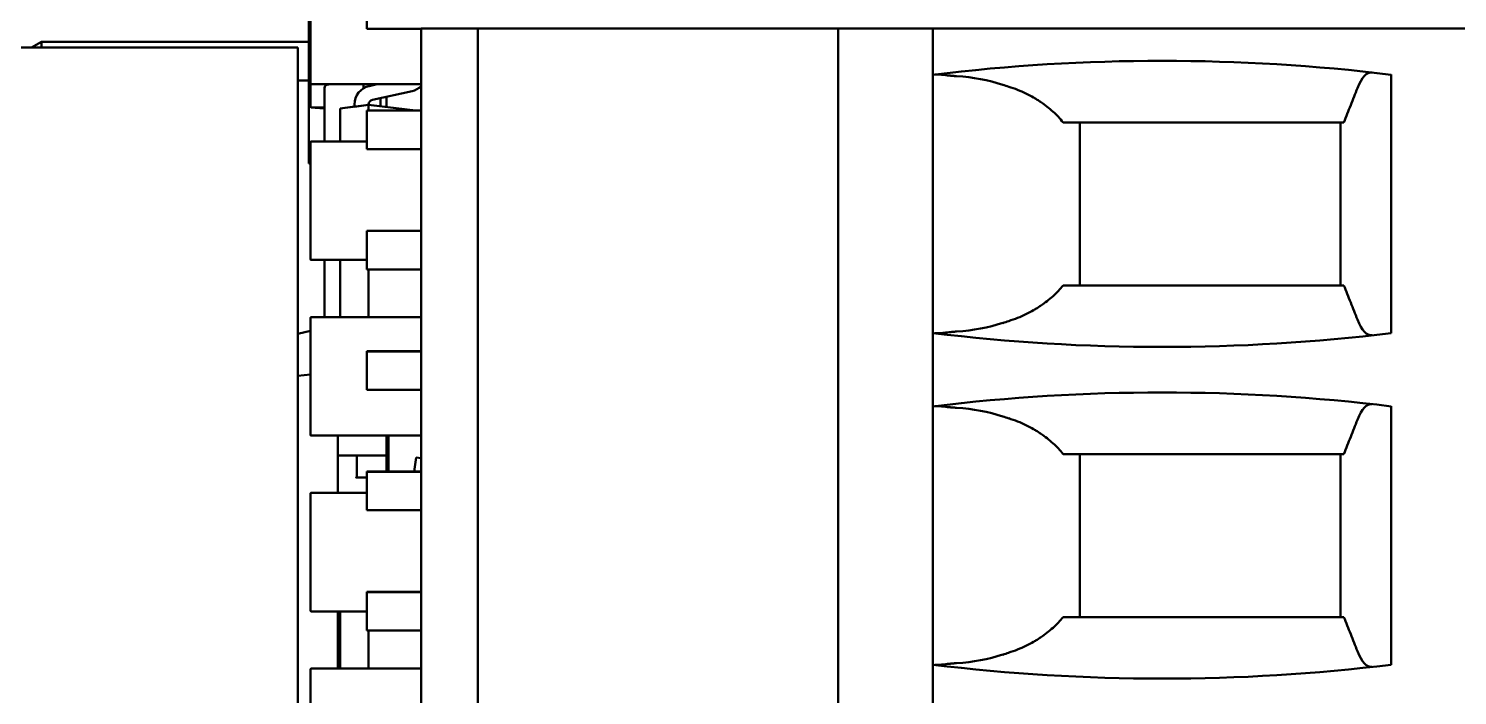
# Model space of a CAD drawing. Header units: millimetres. Extents: x 3100 to 5091, y 868 to 1900.
# Drawn here: x 3535.5 to 3550.57, y 1624.39 to 1631.43 of the extents above; entities that cross this region are included whole.
import ezdxf

# ---------------------------------------------------------------- set-up
doc = ezdxf.new("R2010")
doc.units = ezdxf.units.MM
doc.header["$LTSCALE"] = 1.8
doc.layers.add('외형선(ISO)', color=7, linetype='Continuous', lineweight=50)

msp = doc.modelspace()

# ---------------------------------------------------------------- linework, layer by layer
at = {"layer": '외형선(ISO)'}
for p, q in [((3538.455, 1633.433), (3538.455, 1630.004)), ((3538.475, 1632.084), (3538.475, 1630.844)), ((3539.066, 1631.83), (3539.066, 1631.424)), ((3539.64, 1631.424), (3539.066, 1631.424)), ((3539.64, 1631.426), (3539.94, 1631.426)), ((3539.64, 1617.226), (3539.64, 1631.426)), ((3539.94, 1631.426), (3540.24, 1631.426)), ((3540.24, 1617.226), (3540.24, 1631.426)), ((3540.24, 1631.426), (3544.04, 1631.426)), ((3544.04, 1617.226), (3544.04, 1631.426)), ((3544.04, 1631.426), (3544.54, 1631.426)), ((3544.54, 1631.426), (3544.74, 1631.426)), ((3544.74, 1631.426), (3545.04, 1631.426)), ((3545.04, 1631.426), (3550.74, 1631.426)), ((3545.04, 1631.426), (3545.04, 1617.226)), ((3538.34, 1631.226), (3527.14, 1631.226)), ((3535.53, 1631.226), (3535.636, 1631.288)), ((3535.636, 1631.288), (3535.53, 1631.226)), ((3535.636, 1631.287), (3535.53, 1631.226)), ((3535.53, 1631.226), (3535.636, 1631.287)), ((3535.636, 1631.287), (3535.53, 1631.226)), ((3535.531, 1631.226), (3535.636, 1631.287)), ((3535.636, 1631.287), (3535.531, 1631.226)), ((3535.531, 1631.226), (3535.636, 1631.287)), ((3535.531, 1631.226), (3535.636, 1631.287)), ((3535.636, 1631.287), (3535.531, 1631.226)), ((3538.455, 1631.288), (3535.636, 1631.288)), ((3535.636, 1631.288), (3538.455, 1631.288)), ((3535.636, 1631.287), (3535.636, 1631.288)), ((3535.636, 1631.288), (3535.636, 1631.288)), ((3538.455, 1631.287), (3535.636, 1631.287)), ((3535.636, 1631.287), (3538.455, 1631.287)), ((3535.636, 1631.287), (3535.636, 1631.287)), ((3538.455, 1631.287), (3535.636, 1631.287)), ((3535.636, 1631.287), (3538.455, 1631.287)), ((3535.636, 1631.287), (3535.636, 1631.287)), ((3538.455, 1631.287), (3535.636, 1631.287)), ((3535.636, 1631.287), (3538.455, 1631.287)), ((3535.636, 1631.287), (3535.636, 1631.287)), ((3538.455, 1631.287), (3535.636, 1631.287)), ((3535.636, 1631.287), (3535.636, 1631.287)), ((3538.455, 1631.287), (3535.636, 1631.287)), ((3535.636, 1631.287), (3535.636, 1631.287)), ((3535.636, 1631.287), (3535.636, 1631.287)), ((3535.636, 1631.287), (3535.636, 1631.287)), ((3535.636, 1631.226), (3535.636, 1631.287)), ((3538.34, 1631.226), (3538.34, 1614.726)), ((3538.34, 1630.88), (3538.455, 1630.88)), ((3538.475, 1630.844), (3538.475, 1630.6)), ((3538.48, 1630.839), (3539.64, 1630.839)), ((3538.686, 1630.839), (3538.647, 1630.832)), ((3539.032, 1630.795), (3539.032, 1630.839)), ((3539.094, 1630.82), (3539.177, 1630.839)), ((3539.094, 1630.82), (3539.177, 1630.839)), ((3539.094, 1630.82), (3539.176, 1630.839)), ((3539.094, 1630.82), (3539.176, 1630.839)), ((3539.094, 1630.82), (3539.176, 1630.839)), ((3539.094, 1630.82), (3539.176, 1630.839)), ((3539.094, 1630.821), (3539.175, 1630.839)), ((3539.094, 1630.821), (3539.175, 1630.839)), ((3549.876, 1630.94), (3549.876, 1628.213)), ((3538.622, 1630.234), (3538.622, 1630.802)), ((3538.622, 1630.802), (3538.622, 1630.802)), ((3539.127, 1630.674), (3539.546, 1630.767)), ((3539.212, 1630.606), (3539.212, 1630.693)), ((3539.275, 1630.598), (3539.275, 1630.707)), ((3538.622, 1630.595), (3538.48, 1630.595)), ((3538.787, 1630.584), (3539.087, 1630.621)), ((3538.787, 1630.584), (3538.937, 1630.603)), ((3538.787, 1630.234), (3538.787, 1630.584)), ((3538.787, 1630.584), (3538.787, 1630.584)), ((3538.937, 1630.625), (3538.937, 1630.625)), ((3538.937, 1630.602), (3538.937, 1630.625)), ((3538.937, 1630.625), (3538.937, 1630.625)), ((3538.937, 1630.625), (3538.937, 1630.625)), ((3538.937, 1630.625), (3538.937, 1630.625)), ((3538.937, 1630.625), (3538.937, 1630.625)), ((3538.937, 1630.625), (3538.937, 1630.625)), ((3538.937, 1630.625), (3538.937, 1630.625)), ((3538.937, 1630.602), (3539.087, 1630.621)), ((3539.64, 1630.561), (3539.066, 1630.561)), ((3539.066, 1630.561), (3539.066, 1630.56)), ((3539.066, 1630.561), (3539.066, 1630.561)), ((3539.066, 1630.561), (3539.64, 1630.561)), ((3539.066, 1630.56), (3539.64, 1630.56)), ((3539.066, 1630.56), (3539.066, 1630.154)), ((3539.066, 1630.56), (3539.066, 1630.56)), ((3539.64, 1630.56), (3539.066, 1630.56)), ((3539.087, 1630.621), (3539.087, 1630.625)), ((3539.087, 1630.621), (3539.087, 1630.621)), ((3539.581, 1630.561), (3539.087, 1630.621)), ((3539.576, 1630.561), (3539.087, 1630.621)), ((3539.087, 1630.621), (3539.087, 1630.561)), ((3546.59, 1628.716), (3546.59, 1630.436)), ((3549.34, 1628.716), (3549.34, 1630.436)), ((3539.066, 1630.234), (3538.48, 1630.234)), ((3538.48, 1630.234), (3538.48, 1630.234)), ((3538.48, 1630.234), (3539.066, 1630.234)), ((3538.475, 1630.229), (3538.475, 1628.989)), ((3539.64, 1630.154), (3539.066, 1630.154)), ((3538.475, 1630.004), (3538.455, 1630.004)), ((3539.64, 1629.291), (3539.066, 1629.291)), ((3539.066, 1629.291), (3539.066, 1629.29)), ((3539.066, 1629.291), (3539.066, 1629.291)), ((3539.066, 1629.291), (3539.64, 1629.291)), ((3539.066, 1629.29), (3539.64, 1629.29)), ((3539.066, 1629.29), (3539.066, 1628.884)), ((3539.64, 1629.29), (3539.066, 1629.29)), ((3539.066, 1629.29), (3539.066, 1629.29)), ((3538.48, 1628.984), (3539.066, 1628.984)), ((3538.622, 1628.38), (3538.622, 1628.984)), ((3538.787, 1628.38), (3538.787, 1628.984)), ((3539.64, 1628.884), (3539.066, 1628.884)), ((3539.087, 1628.884), (3539.087, 1628.38)), ((3538.475, 1628.375), (3538.475, 1627.135)), ((3539.64, 1628.38), (3538.48, 1628.38)), ((3538.48, 1628.38), (3538.48, 1628.38)), ((3538.48, 1628.38), (3539.64, 1628.38)), ((3538.475, 1628.237), (3538.34, 1628.205)), ((3538.475, 1628.236), (3538.34, 1628.203)), ((3539.64, 1628.021), (3539.066, 1628.021)), ((3539.066, 1628.021), (3539.066, 1628.02)), ((3539.066, 1628.021), (3539.066, 1628.021)), ((3539.066, 1628.021), (3539.64, 1628.021)), ((3539.066, 1628.02), (3539.64, 1628.02)), ((3539.066, 1628.02), (3539.066, 1627.614)), ((3539.64, 1628.02), (3539.066, 1628.02)), ((3539.066, 1628.02), (3539.066, 1628.02)), ((3538.475, 1627.776), (3538.34, 1627.763)), ((3539.64, 1627.614), (3539.066, 1627.614)), ((3549.876, 1627.44), (3549.876, 1624.713)), ((3538.48, 1627.13), (3539.64, 1627.13)), ((3538.761, 1626.93), (3538.761, 1627.13)), ((3539.275, 1627.13), (3539.275, 1626.751)), ((3539.295, 1626.751), (3539.295, 1627.13)), ((3538.762, 1626.929), (3538.762, 1626.68)), ((3538.912, 1626.919), (3539.275, 1626.919)), ((3538.962, 1626.919), (3538.962, 1626.689)), ((3546.59, 1625.216), (3546.59, 1626.936)), ((3549.34, 1625.216), (3549.34, 1626.936)), ((3539.568, 1626.751), (3539.589, 1626.9)), ((3539.589, 1626.9), (3539.64, 1626.893)), ((3539.589, 1626.9), (3539.589, 1626.9)), ((3539.589, 1626.9), (3539.64, 1626.893)), ((3539.589, 1626.9), (3539.64, 1626.893)), ((3539.589, 1626.9), (3539.589, 1626.9)), ((3539.589, 1626.9), (3539.64, 1626.893)), ((3539.589, 1626.9), (3539.589, 1626.9)), ((3539.589, 1626.9), (3539.64, 1626.893)), ((3539.589, 1626.9), (3539.589, 1626.9)), ((3539.589, 1626.9), (3539.64, 1626.893)), ((3539.589, 1626.9), (3539.589, 1626.9)), ((3539.589, 1626.9), (3539.64, 1626.893)), ((3539.589, 1626.9), (3539.589, 1626.9)), ((3539.589, 1626.9), (3539.64, 1626.893)), ((3539.589, 1626.9), (3539.589, 1626.9)), ((3538.761, 1626.526), (3538.761, 1626.68)), ((3538.764, 1626.687), (3538.764, 1626.687)), ((3539.033, 1626.689), (3539.066, 1626.689)), ((3539.64, 1626.751), (3539.066, 1626.751)), ((3539.066, 1626.751), (3539.066, 1626.751)), ((3539.066, 1626.751), (3539.64, 1626.751)), ((3539.066, 1626.751), (3539.066, 1626.75)), ((3539.066, 1626.75), (3539.64, 1626.75)), ((3539.066, 1626.75), (3539.066, 1626.344)), ((3539.64, 1626.75), (3539.066, 1626.75)), ((3539.066, 1626.75), (3539.066, 1626.75)), ((3538.475, 1626.521), (3538.475, 1625.281)), ((3539.066, 1626.526), (3538.48, 1626.526)), ((3538.48, 1626.526), (3538.48, 1626.526)), ((3538.48, 1626.526), (3539.066, 1626.526)), ((3539.64, 1626.344), (3539.066, 1626.344)), ((3539.64, 1625.481), (3539.066, 1625.481)), ((3539.066, 1625.481), (3539.066, 1625.481)), ((3539.066, 1625.481), (3539.64, 1625.481)), ((3539.066, 1625.481), (3539.066, 1625.48)), ((3539.066, 1625.48), (3539.64, 1625.48)), ((3539.066, 1625.48), (3539.066, 1625.074)), ((3539.64, 1625.48), (3539.066, 1625.48)), ((3539.066, 1625.48), (3539.066, 1625.48)), ((3538.48, 1625.276), (3539.066, 1625.276)), ((3538.762, 1625.276), (3538.762, 1624.672)), ((3538.787, 1624.672), (3538.787, 1625.276)), ((3539.64, 1625.074), (3539.066, 1625.074)), ((3539.087, 1625.074), (3539.087, 1624.672)), ((3538.475, 1624.667), (3538.475, 1623.427)), ((3539.64, 1624.672), (3538.48, 1624.672)), ((3538.48, 1624.672), (3539.64, 1624.672)), ((3538.48, 1624.672), (3538.48, 1624.672)), ((3538.968, 1624.667), (3538.968, 1624.667)), ((3539.087, 1624.672), (3539.087, 1624.672)), ((3539.232, 1624.667), (3539.232, 1624.667))]:
    msp.add_line(p, q, dxfattribs=at)
for centre, radius, start, end in [((3547.46, 1611.086), 20, 83.062, 96.9498), ((3538.48, 1630.844), 0.005, 180, 270.0199), ((3538.652, 1630.802), 0.03, 100, 180), ((3539.137, 1630.625), 0.2, 102.5361, 180), ((3539.137, 1630.625), 0.2, 102.5361, 180), ((3539.137, 1630.625), 0.2, 102.5361, 180), ((3539.137, 1630.625), 0.2, 102.5361, 180), ((3539.137, 1630.625), 0.2, 102.5361, 180), ((3539.137, 1630.625), 0.2, 102.5361, 180), ((3539.137, 1630.625), 0.2, 102.5361, 180), ((3539.137, 1630.625), 0.2, 102.5361, 180), ((3539.503, 1630.962), 0.2, 282.5361, 313.477), ((3539.137, 1630.625), 0.05, 102.5361, 180), ((3538.48, 1628.989), 0.005, 180, 270.0199), ((3547.46, 1648.066), 20, 263.0502, 276.938), ((3547.46, 1607.586), 20, 83.062, 96.9498), ((3538.48, 1627.135), 0.005, 180, 270.0199), ((3538.771, 1626.68), 0.01, 134.6371, 179.9989), ((3538.48, 1625.281), 0.005, 180, 270.0199), ((3538.48, 1624.667), 0.005, 90, 180.0142), ((3547.46, 1644.566), 20, 263.0502, 276.938)]:
    msp.add_arc(centre, radius, start, end, dxfattribs=at)
for centre, major_axis, ratio, start_param, end_param in [((3544.88, 1629.815), (-1.662, -0.285), 0.648616, 4.035739, 4.353534), ((3549.673, 1629.957), (-0.008, 1.007), 0.265469, 6.251531, 6.862917), ((3538.212, 1611.086), (-22.877, 0), 0.914642, 4.372426, 4.375396), ((3784.898, 1878.154), (-246.418, -247.56), 0.000134, 0.000154, 0.001655), ((3544.88, 1629.338), (-1.662, 0.285), 0.648616, 1.929651, 2.247447), ((3538.212, 1648.066), (-22.877, 0), 0.914642, 1.907789, 1.910759), ((3549.673, 1629.196), (-0.008, -1.007), 0.265469, 5.703454, 6.31484), ((3544.88, 1626.315), (-1.662, -0.285), 0.648616, 4.035739, 4.353534), ((3549.673, 1626.457), (-0.008, 1.007), 0.265469, 6.251531, 6.862917), ((3538.212, 1607.586), (-22.877, 0), 0.914642, 4.372426, 4.375396), ((3544.88, 1625.838), (-1.662, 0.285), 0.648616, 1.929651, 2.247447), ((3538.212, 1644.566), (-22.877, 0), 0.914642, 1.907789, 1.910759), ((3549.673, 1625.696), (-0.008, -1.007), 0.265469, 5.703454, 6.31484)]:
    msp.add_ellipse(centre, major_axis=major_axis, ratio=ratio, start_param=start_param, end_param=end_param, dxfattribs=at)
for points, knots in [([(3545.29, 1630.924), (3545.276, 1630.925), (3545.263, 1630.926), (3545.25, 1630.927), (3545.244, 1630.928), (3545.237, 1630.928), (3545.231, 1630.929), (3545.225, 1630.93), (3545.219, 1630.93), (3545.213, 1630.931), (3545.201, 1630.932), (3545.189, 1630.933), (3545.178, 1630.934), (3545.167, 1630.936), (3545.157, 1630.937), (3545.147, 1630.938), (3545.137, 1630.939), (3545.128, 1630.94), (3545.119, 1630.94), (3545.115, 1630.941), (3545.111, 1630.941), (3545.107, 1630.941), (3545.103, 1630.942), (3545.099, 1630.942), (3545.096, 1630.942), (3545.088, 1630.943), (3545.082, 1630.943), (3545.076, 1630.943), (3545.07, 1630.943), (3545.065, 1630.942), (3545.06, 1630.942)], [0.125716, 0.125716, 0.125716, 0.125716, 0.1735105, 0.1735105, 0.1735105, 0.1972868, 0.1972868, 0.1972868, 0.2211022, 0.2211022, 0.2211022, 0.2689459, 0.2689459, 0.2689459, 0.3168849, 0.3168849, 0.3168849, 0.3646899, 0.3646899, 0.3646899, 0.3884782, 0.3884782, 0.3884782, 0.4122764, 0.4122764, 0.4122764, 0.46011, 0.46011, 0.46011, 0.5080516, 0.5080516, 0.5080516, 0.5080516]), ([(3545.84, 1630.813), (3545.872, 1630.803), (3545.903, 1630.792), (3545.933, 1630.78), (3545.964, 1630.768), (3545.993, 1630.755), (3546.021, 1630.741), (3546.049, 1630.727), (3546.076, 1630.713), (3546.102, 1630.698), (3546.115, 1630.691), (3546.128, 1630.683), (3546.14, 1630.676), (3546.153, 1630.668), (3546.165, 1630.66), (3546.177, 1630.652), (3546.201, 1630.636), (3546.224, 1630.619), (3546.245, 1630.602), (3546.267, 1630.585), (3546.288, 1630.567), (3546.308, 1630.549), (3546.327, 1630.531), (3546.346, 1630.513), (3546.364, 1630.494), (3546.381, 1630.475), (3546.398, 1630.456), (3546.413, 1630.436)], [0.1451984, 0.1451984, 0.1451984, 0.1451984, 0.2603351, 0.2603351, 0.2603351, 0.3755929, 0.3755929, 0.3755929, 0.4905301, 0.4905301, 0.4905301, 0.5477255, 0.5477255, 0.5477255, 0.6048945, 0.6048945, 0.6048945, 0.7195328, 0.7195328, 0.7195328, 0.8344442, 0.8344442, 0.8344442, 0.9494087, 0.9494087, 0.9494087, 1.0641462, 1.0641462, 1.0641462, 1.0641462]), ([(3549.52, 1630.798), (3549.508, 1630.768), (3549.496, 1630.738), (3549.484, 1630.708), (3549.472, 1630.678), (3549.46, 1630.648), (3549.448, 1630.617), (3549.436, 1630.587), (3549.424, 1630.557), (3549.412, 1630.527), (3549.4, 1630.497), (3549.388, 1630.467), (3549.376, 1630.436)], [27.3487746, 27.3487746, 27.3487746, 27.3487746, 27.5141397, 27.5141397, 27.5141397, 27.6795053, 27.6795053, 27.6795053, 27.8448716, 27.8448716, 27.8448716, 28.0102384, 28.0102384, 28.0102384, 28.0102384]), ([(3538.48, 1630.595), (3538.479, 1630.595), (3538.477, 1630.596), (3538.476, 1630.597), (3538.476, 1630.597), (3538.476, 1630.598), (3538.476, 1630.598), (3538.475, 1630.599), (3538.475, 1630.599), (3538.475, 1630.599), (3538.475, 1630.599), (3538.475, 1630.6), (3538.475, 1630.6), (3538.475, 1630.6), (3538.475, 1630.6), (3538.475, 1630.6), (3538.475, 1630.6), (3538.475, 1630.6), (3538.475, 1630.6), (3538.475, 1630.6), (3538.475, 1630.6), (3538.475, 1630.6)], [0.0000000028, 0.0000000028, 0.0000000028, 0.0000000028, 0.0004738719, 0.0004738719, 0.0004738719, 0.0007108064, 0.0007108064, 0.0007108064, 0.0008292737, 0.0008292737, 0.0008292737, 0.0008885073, 0.0008885073, 0.0008885073, 0.0009181242, 0.0009181242, 0.0009181242, 0.0009329326, 0.0009329326, 0.0009329326, 0.000947741, 0.000947741, 0.000947741, 0.000947741]), ([(3538.622, 1630.585), (3538.606, 1630.586), (3538.59, 1630.587), (3538.558, 1630.589), (3538.541, 1630.59), (3538.52, 1630.592), (3538.515, 1630.592), (3538.506, 1630.593), (3538.502, 1630.593), (3538.496, 1630.594), (3538.494, 1630.594), (3538.49, 1630.594), (3538.488, 1630.594), (3538.485, 1630.594), (3538.484, 1630.595), (3538.482, 1630.595), (3538.481, 1630.595), (3538.48, 1630.595), (3538.48, 1630.595), (3538.48, 1630.595)], [0.11674387, 0.11674387, 0.11674387, 0.11674387, 0.1215643, 0.1215643, 0.12650884, 0.12650884, 0.12804141, 0.12804141, 0.12943675, 0.12943675, 0.13022654, 0.13022654, 0.13182033, 0.13182033, 0.13339101, 0.13339101, 0.13738455, 0.13738455, 0.13781605, 0.13781605, 0.13781605, 0.13781605]), ([(3538.48, 1630.234), (3538.479, 1630.234), (3538.477, 1630.234), (3538.476, 1630.233), (3538.476, 1630.232), (3538.476, 1630.232), (3538.476, 1630.231), (3538.475, 1630.231), (3538.475, 1630.231), (3538.475, 1630.23), (3538.475, 1630.23), (3538.475, 1630.23), (3538.475, 1630.23), (3538.475, 1630.23), (3538.475, 1630.23), (3538.475, 1630.23), (3538.475, 1630.23), (3538.475, 1630.23), (3538.475, 1630.23), (3538.475, 1630.229), (3538.475, 1630.229), (3538.475, 1630.229)], [0.0000000028, 0.0000000028, 0.0000000028, 0.0000000028, 0.0004738719, 0.0004738719, 0.0004738719, 0.0007108064, 0.0007108064, 0.0007108064, 0.0008292737, 0.0008292737, 0.0008292737, 0.0008885073, 0.0008885073, 0.0008885073, 0.0009181242, 0.0009181242, 0.0009181242, 0.0009329326, 0.0009329326, 0.0009329326, 0.000947741, 0.000947741, 0.000947741, 0.000947741]), ([(3546.413, 1628.716), (3546.398, 1628.697), (3546.381, 1628.678), (3546.364, 1628.659), (3546.346, 1628.64), (3546.327, 1628.621), (3546.308, 1628.603), (3546.288, 1628.585), (3546.267, 1628.568), (3546.245, 1628.551), (3546.224, 1628.533), (3546.201, 1628.517), (3546.177, 1628.501), (3546.165, 1628.493), (3546.153, 1628.485), (3546.14, 1628.477), (3546.128, 1628.469), (3546.115, 1628.462), (3546.102, 1628.454), (3546.076, 1628.44), (3546.049, 1628.425), (3546.021, 1628.412), (3545.993, 1628.398), (3545.964, 1628.385), (3545.933, 1628.373), (3545.903, 1628.361), (3545.872, 1628.35), (3545.84, 1628.34)], [0.5896293, 0.5896293, 0.5896293, 0.5896293, 0.7043669, 0.7043669, 0.7043669, 0.8193314, 0.8193314, 0.8193314, 0.9342428, 0.9342428, 0.9342428, 1.048881, 1.048881, 1.048881, 1.1060499, 1.1060499, 1.1060499, 1.1632454, 1.1632454, 1.1632454, 1.2781827, 1.2781827, 1.2781827, 1.3934405, 1.3934405, 1.3934405, 1.5085772, 1.5085772, 1.5085772, 1.5085772]), ([(3549.376, 1628.716), (3549.388, 1628.686), (3549.4, 1628.656), (3549.412, 1628.626), (3549.424, 1628.596), (3549.436, 1628.566), (3549.448, 1628.535), (3549.46, 1628.505), (3549.472, 1628.475), (3549.484, 1628.445), (3549.496, 1628.415), (3549.508, 1628.385), (3549.52, 1628.355)], [11.3358505, 11.3358505, 11.3358505, 11.3358505, 11.5012174, 11.5012174, 11.5012174, 11.6665836, 11.6665836, 11.6665836, 11.8319493, 11.8319493, 11.8319493, 11.9973143, 11.9973143, 11.9973143, 11.9973143]), ([(3538.48, 1628.38), (3538.479, 1628.38), (3538.477, 1628.379), (3538.476, 1628.378), (3538.476, 1628.378), (3538.476, 1628.377), (3538.476, 1628.377), (3538.475, 1628.377), (3538.475, 1628.376), (3538.475, 1628.376), (3538.475, 1628.376), (3538.475, 1628.376), (3538.475, 1628.376), (3538.475, 1628.376), (3538.475, 1628.375), (3538.475, 1628.375), (3538.475, 1628.375), (3538.475, 1628.375), (3538.475, 1628.375), (3538.475, 1628.375), (3538.475, 1628.375), (3538.475, 1628.375)], [0.0000000028, 0.0000000028, 0.0000000028, 0.0000000028, 0.0004738719, 0.0004738719, 0.0004738719, 0.0007108064, 0.0007108064, 0.0007108064, 0.0008292737, 0.0008292737, 0.0008292737, 0.0008885073, 0.0008885073, 0.0008885073, 0.0009181242, 0.0009181242, 0.0009181242, 0.0009329326, 0.0009329326, 0.0009329326, 0.000947741, 0.000947741, 0.000947741, 0.000947741]), ([(3545.06, 1628.211), (3545.065, 1628.21), (3545.07, 1628.21), (3545.076, 1628.21), (3545.082, 1628.21), (3545.088, 1628.21), (3545.096, 1628.211), (3545.099, 1628.211), (3545.103, 1628.211), (3545.107, 1628.211), (3545.111, 1628.212), (3545.115, 1628.212), (3545.119, 1628.212), (3545.128, 1628.213), (3545.137, 1628.214), (3545.147, 1628.215), (3545.157, 1628.216), (3545.167, 1628.217), (3545.178, 1628.218), (3545.189, 1628.22), (3545.201, 1628.221), (3545.213, 1628.222), (3545.219, 1628.223), (3545.225, 1628.223), (3545.231, 1628.224), (3545.237, 1628.224), (3545.244, 1628.225), (3545.25, 1628.225), (3545.263, 1628.227), (3545.276, 1628.228), (3545.29, 1628.229)], [0.0672172, 0.0672172, 0.0672172, 0.0672172, 0.1151588, 0.1151588, 0.1151588, 0.1629924, 0.1629924, 0.1629924, 0.1867906, 0.1867906, 0.1867906, 0.2105789, 0.2105789, 0.2105789, 0.2583839, 0.2583839, 0.2583839, 0.3063229, 0.3063229, 0.3063229, 0.3541665, 0.3541665, 0.3541665, 0.377982, 0.377982, 0.377982, 0.4017583, 0.4017583, 0.4017583, 0.4495528, 0.4495528, 0.4495528, 0.4495528]), ([(3545.29, 1627.424), (3545.276, 1627.425), (3545.263, 1627.426), (3545.25, 1627.427), (3545.244, 1627.428), (3545.237, 1627.428), (3545.231, 1627.429), (3545.225, 1627.43), (3545.219, 1627.43), (3545.213, 1627.431), (3545.201, 1627.432), (3545.189, 1627.433), (3545.178, 1627.434), (3545.167, 1627.436), (3545.157, 1627.437), (3545.147, 1627.438), (3545.137, 1627.439), (3545.128, 1627.44), (3545.119, 1627.44), (3545.115, 1627.441), (3545.111, 1627.441), (3545.107, 1627.441), (3545.103, 1627.442), (3545.099, 1627.442), (3545.096, 1627.442), (3545.088, 1627.443), (3545.082, 1627.443), (3545.076, 1627.443), (3545.07, 1627.443), (3545.065, 1627.442), (3545.06, 1627.442)], [0.125716, 0.125716, 0.125716, 0.125716, 0.1735105, 0.1735105, 0.1735105, 0.1972868, 0.1972868, 0.1972868, 0.2211022, 0.2211022, 0.2211022, 0.2689459, 0.2689459, 0.2689459, 0.3168849, 0.3168849, 0.3168849, 0.3646899, 0.3646899, 0.3646899, 0.3884782, 0.3884782, 0.3884782, 0.4122764, 0.4122764, 0.4122764, 0.46011, 0.46011, 0.46011, 0.5080516, 0.5080516, 0.5080516, 0.5080516]), ([(3545.84, 1627.313), (3545.872, 1627.303), (3545.903, 1627.292), (3545.933, 1627.28), (3545.964, 1627.268), (3545.993, 1627.255), (3546.021, 1627.241), (3546.049, 1627.227), (3546.076, 1627.213), (3546.102, 1627.198), (3546.115, 1627.191), (3546.128, 1627.183), (3546.14, 1627.176), (3546.153, 1627.168), (3546.165, 1627.16), (3546.177, 1627.152), (3546.201, 1627.136), (3546.224, 1627.119), (3546.245, 1627.102), (3546.267, 1627.085), (3546.288, 1627.067), (3546.308, 1627.049), (3546.327, 1627.031), (3546.346, 1627.013), (3546.364, 1626.994), (3546.381, 1626.975), (3546.398, 1626.956), (3546.413, 1626.936)], [0.1451984, 0.1451984, 0.1451984, 0.1451984, 0.2603351, 0.2603351, 0.2603351, 0.3755929, 0.3755929, 0.3755929, 0.4905301, 0.4905301, 0.4905301, 0.5477255, 0.5477255, 0.5477255, 0.6048945, 0.6048945, 0.6048945, 0.7195328, 0.7195328, 0.7195328, 0.8344442, 0.8344442, 0.8344442, 0.9494087, 0.9494087, 0.9494087, 1.0641462, 1.0641462, 1.0641462, 1.0641462]), ([(3549.52, 1627.298), (3549.508, 1627.268), (3549.496, 1627.238), (3549.484, 1627.208), (3549.472, 1627.178), (3549.46, 1627.148), (3549.448, 1627.117), (3549.436, 1627.087), (3549.424, 1627.057), (3549.412, 1627.027), (3549.4, 1626.997), (3549.388, 1626.967), (3549.376, 1626.936)], [27.3487746, 27.3487746, 27.3487746, 27.3487746, 27.5141397, 27.5141397, 27.5141397, 27.6795053, 27.6795053, 27.6795053, 27.8448716, 27.8448716, 27.8448716, 28.0102384, 28.0102384, 28.0102384, 28.0102384]), ([(3538.912, 1626.919), (3538.892, 1626.919), (3538.873, 1626.919), (3538.839, 1626.919), (3538.824, 1626.919), (3538.799, 1626.919), (3538.789, 1626.919), (3538.776, 1626.919), (3538.772, 1626.919), (3538.771, 1626.919), (3538.771, 1626.919), (3538.771, 1626.919), (3538.771, 1626.919), (3538.771, 1626.919), (3538.771, 1626.919), (3538.771, 1626.92), (3538.771, 1626.92), (3538.771, 1626.92), (3538.771, 1626.92), (3538.77, 1626.92), (3538.769, 1626.92), (3538.768, 1626.92), (3538.767, 1626.921), (3538.765, 1626.922), (3538.764, 1626.922), (3538.763, 1626.924), (3538.763, 1626.925), (3538.762, 1626.927), (3538.762, 1626.928), (3538.761, 1626.929), (3538.761, 1626.929), (3538.761, 1626.93)], [0, 0, 0, 0, 0.0061646, 0.0061646, 0.01221489, 0.01221489, 0.01826944, 0.01826944, 0.02432359, 0.02432359, 0.0245472, 0.0245472, 0.02463135, 0.02463135, 0.02466983, 0.02466983, 0.02468896, 0.02468896, 0.0247276, 0.0247276, 0.02488285, 0.02488285, 0.0251908, 0.0251908, 0.02550307, 0.02550307, 0.02582185, 0.02582185, 0.02614048, 0.02614048, 0.0261908, 0.0261908, 0.0261908, 0.0261908]), ([(3538.952, 1626.689), (3538.952, 1626.689), (3538.952, 1626.689), (3538.952, 1626.689), (3538.952, 1626.689), (3538.952, 1626.689), (3538.953, 1626.689), (3538.956, 1626.689), (3538.96, 1626.689), (3538.971, 1626.689), (3538.979, 1626.689), (3538.996, 1626.689), (3539.006, 1626.689), (3539.022, 1626.689), (3539.027, 1626.689), (3539.033, 1626.689)], [0.00177167, 0.00177167, 0.00177167, 0.00177167, 0.0017938, 0.0017938, 0.00224512, 0.00224512, 0.00360109, 0.00360109, 0.00706667, 0.00706667, 0.01056814, 0.01056814, 0.01407268, 0.01407268, 0.01581527, 0.01581527, 0.01581527, 0.01581527]), ([(3538.48, 1626.526), (3538.479, 1626.526), (3538.477, 1626.525), (3538.476, 1626.524), (3538.476, 1626.524), (3538.476, 1626.523), (3538.476, 1626.523), (3538.475, 1626.522), (3538.475, 1626.522), (3538.475, 1626.522), (3538.475, 1626.522), (3538.475, 1626.522), (3538.475, 1626.521), (3538.475, 1626.521), (3538.475, 1626.521), (3538.475, 1626.521), (3538.475, 1626.521), (3538.475, 1626.521), (3538.475, 1626.521), (3538.475, 1626.521), (3538.475, 1626.521), (3538.475, 1626.521)], [0.0000000028, 0.0000000028, 0.0000000028, 0.0000000028, 0.0004738719, 0.0004738719, 0.0004738719, 0.0007108064, 0.0007108064, 0.0007108064, 0.0008292737, 0.0008292737, 0.0008292737, 0.0008885073, 0.0008885073, 0.0008885073, 0.0009181242, 0.0009181242, 0.0009181242, 0.0009329326, 0.0009329326, 0.0009329326, 0.000947741, 0.000947741, 0.000947741, 0.000947741]), ([(3546.413, 1625.216), (3546.398, 1625.197), (3546.381, 1625.178), (3546.364, 1625.159), (3546.346, 1625.14), (3546.327, 1625.121), (3546.308, 1625.103), (3546.288, 1625.085), (3546.267, 1625.068), (3546.245, 1625.051), (3546.224, 1625.033), (3546.201, 1625.017), (3546.177, 1625.001), (3546.165, 1624.993), (3546.153, 1624.985), (3546.14, 1624.977), (3546.128, 1624.969), (3546.115, 1624.962), (3546.102, 1624.954), (3546.076, 1624.94), (3546.049, 1624.925), (3546.021, 1624.912), (3545.993, 1624.898), (3545.964, 1624.885), (3545.933, 1624.873), (3545.903, 1624.861), (3545.872, 1624.85), (3545.84, 1624.84)], [0.5896293, 0.5896293, 0.5896293, 0.5896293, 0.7043669, 0.7043669, 0.7043669, 0.8193314, 0.8193314, 0.8193314, 0.9342428, 0.9342428, 0.9342428, 1.048881, 1.048881, 1.048881, 1.1060499, 1.1060499, 1.1060499, 1.1632454, 1.1632454, 1.1632454, 1.2781827, 1.2781827, 1.2781827, 1.3934405, 1.3934405, 1.3934405, 1.5085772, 1.5085772, 1.5085772, 1.5085772]), ([(3549.376, 1625.216), (3549.388, 1625.186), (3549.4, 1625.156), (3549.412, 1625.126), (3549.424, 1625.096), (3549.436, 1625.066), (3549.448, 1625.035), (3549.46, 1625.005), (3549.472, 1624.975), (3549.484, 1624.945), (3549.496, 1624.915), (3549.508, 1624.885), (3549.52, 1624.855)], [11.3358505, 11.3358505, 11.3358505, 11.3358505, 11.5012174, 11.5012174, 11.5012174, 11.6665836, 11.6665836, 11.6665836, 11.8319493, 11.8319493, 11.8319493, 11.9973143, 11.9973143, 11.9973143, 11.9973143]), ([(3545.06, 1624.711), (3545.065, 1624.71), (3545.07, 1624.71), (3545.076, 1624.71), (3545.082, 1624.71), (3545.088, 1624.71), (3545.096, 1624.711), (3545.099, 1624.711), (3545.103, 1624.711), (3545.107, 1624.711), (3545.111, 1624.712), (3545.115, 1624.712), (3545.119, 1624.712), (3545.128, 1624.713), (3545.137, 1624.714), (3545.147, 1624.715), (3545.157, 1624.716), (3545.167, 1624.717), (3545.178, 1624.718), (3545.189, 1624.72), (3545.201, 1624.721), (3545.213, 1624.722), (3545.219, 1624.723), (3545.225, 1624.723), (3545.231, 1624.724), (3545.237, 1624.724), (3545.244, 1624.725), (3545.25, 1624.725), (3545.263, 1624.727), (3545.276, 1624.728), (3545.29, 1624.729)], [0.0672172, 0.0672172, 0.0672172, 0.0672172, 0.1151588, 0.1151588, 0.1151588, 0.1629924, 0.1629924, 0.1629924, 0.1867906, 0.1867906, 0.1867906, 0.2105789, 0.2105789, 0.2105789, 0.2583839, 0.2583839, 0.2583839, 0.3063229, 0.3063229, 0.3063229, 0.3541665, 0.3541665, 0.3541665, 0.377982, 0.377982, 0.377982, 0.4017583, 0.4017583, 0.4017583, 0.4495528, 0.4495528, 0.4495528, 0.4495528])]:
    msp.add_open_spline(points, degree=3, knots=knots, dxfattribs=at)
for points, weights in [([(3549.376, 1630.436), (3547.892, 1630.436), (3546.413, 1630.436)], [1.02770253116, 1.0315913874, 1.02946340223]), ([(3546.413, 1628.716), (3547.892, 1628.716), (3549.376, 1628.716)], [1.02946340223, 1.0315913874, 1.02770253116]), ([(3549.376, 1626.936), (3547.892, 1626.936), (3546.413, 1626.936)], [1.02770253116, 1.0315913874, 1.02946340223]), ([(3549.376, 1625.216), (3547.892, 1625.216), (3546.413, 1625.216)], [1.02770253116, 1.0315913874, 1.02946340223])]:
    msp.add_rational_spline(points, weights, degree=2, dxfattribs=at)

doc.saveas('drawing.dxf')
